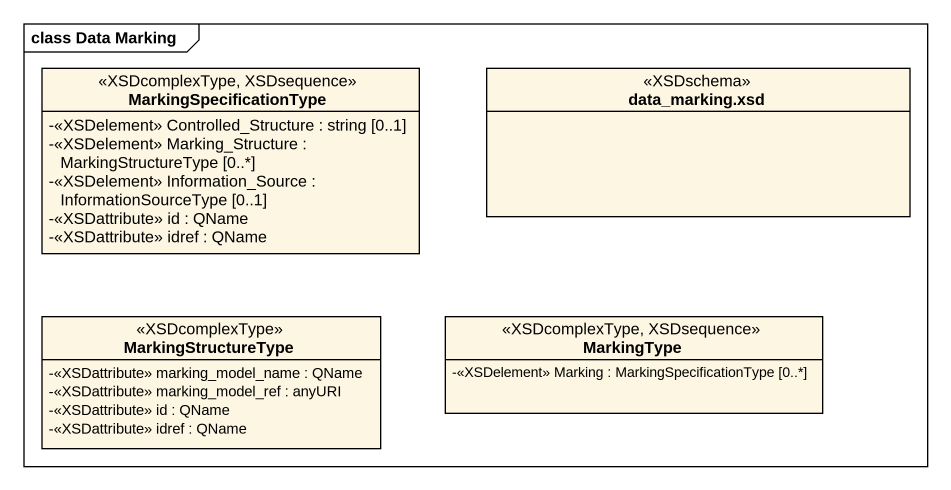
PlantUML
@startuml
mainframe class Data Marking
hide circle
hide empty members
skinparam classAttributeIconSize 0
class MarkingSpecificationType <<XSDcomplexType, XSDsequence>> {
  -<<XSDelement>> Controlled_Structure : string [0..1]
  -<<XSDelement>> Marking_Structure : MarkingStructureType [0..*]
  -<<XSDelement>> Information_Source : InformationSourceType [0..1]
  -<<XSDattribute>> id : QName
  -<<XSDattribute>> idref : QName
}
class "data_marking.xsd" as data_marking_xsd <<XSDschema>>
class MarkingStructureType <<XSDcomplexType>> {
  -<<XSDattribute>> marking_model_name : QName
  -<<XSDattribute>> marking_model_ref : anyURI
  -<<XSDattribute>> id : QName
  -<<XSDattribute>> idref : QName
}
class MarkingType <<XSDcomplexType, XSDsequence>> {
  -<<XSDelement>> Marking : MarkingSpecificationType [0..*]
}
@enduml
